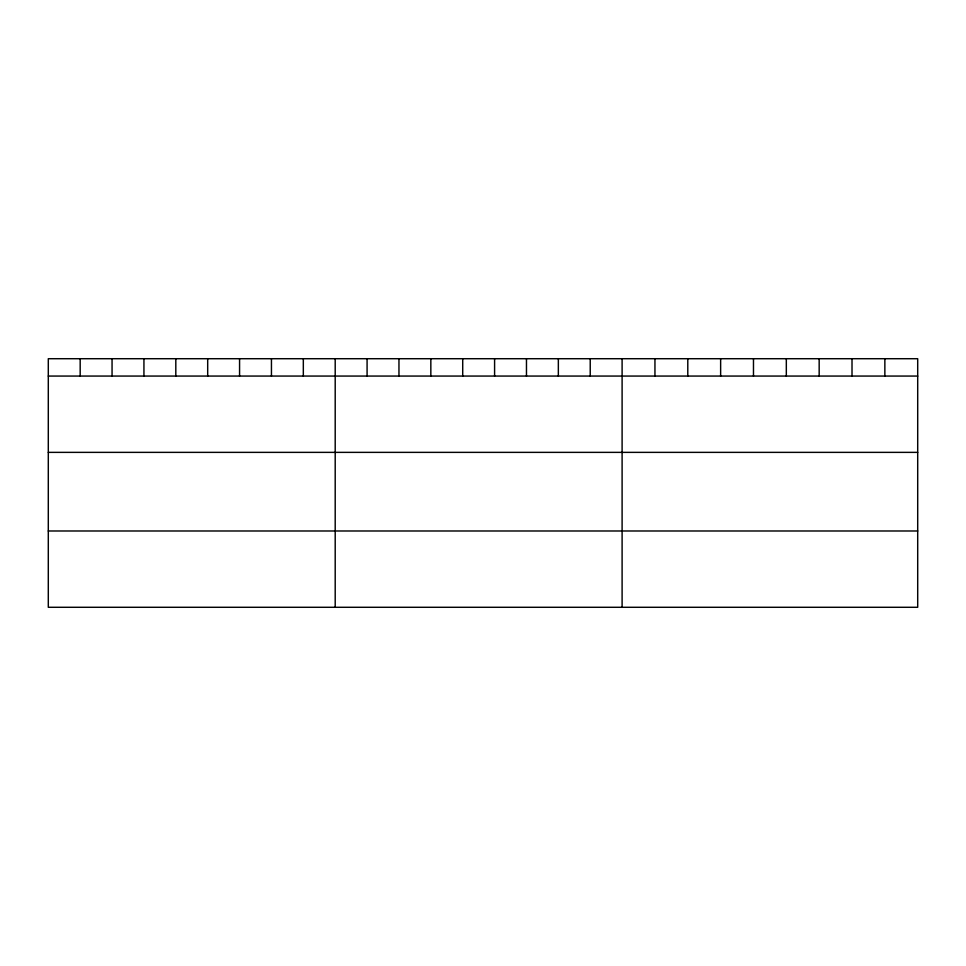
<?xml version="1.0" encoding="UTF-8"?>
<svg xmlns="http://www.w3.org/2000/svg" width="966" height="966" viewBox="0 0 966 966"><rect width="100%" height="100%" fill="white"/><g stroke="black" fill="none" stroke-linecap="round" stroke-linejoin="round"><path stroke-width="1.45" d="M917.7 376.064L917.7 607.288L48.3 607.288L48.3 358.712L917.7 358.712L917.7 376.064L48.3 376.064M48.3 452.366L917.7 452.366M48.3 530.986L917.7 530.986M884.856 358.712L884.856 376.064M852.012 358.712L852.012 376.064M819.168 358.712L819.168 376.064M786.324 358.712L786.324 376.064M753.48 358.712L753.48 376.064M720.636 358.712L720.636 376.064M687.792 358.712L687.792 376.064M654.948 358.712L654.948 376.064M622.104 358.712L622.104 607.288M590.226 358.712L590.226 376.064M558.348 358.712L558.348 376.064M526.47 358.712L526.47 376.064M494.592 358.712L494.592 376.064M462.714 358.712L462.714 376.064M430.836 358.712L430.836 376.064M398.958 358.712L398.958 376.064M367.08 358.712L367.08 376.064M335.202 358.712L335.202 607.288M303.324 358.712L303.324 376.064M271.446 358.712L271.446 376.064M239.568 358.712L239.568 376.064M207.69 358.712L207.69 376.064M175.812 358.712L175.812 376.064M143.934 358.712L143.934 376.064M112.056 358.712L112.056 376.064M80.178 358.712L80.178 376.064"/></g></svg>
